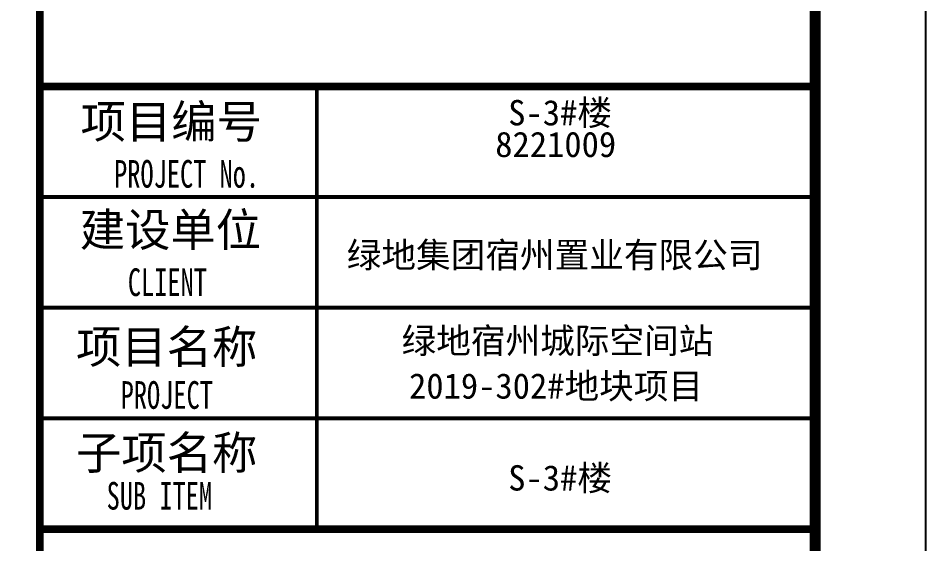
# Model space of a CAD drawing. Extents: x 1188826 to 1909461, y 608442 to 1651179.
# Drawn here: x 1695161 to 1703357, y 1144285 to 1149036 of the extents above; entities that cross this region are included whole.
import ezdxf

# ---------------------------------------------------------------- set-up
doc = ezdxf.new("R2010")
doc.units = 0
doc.header["$LTSCALE"] = 1000
doc.header["$MEASUREMENT"] = 0
doc.layers.add('WALL', color=9, linetype='Continuous', lineweight=40)
doc.layers.add('图签', color=147, linetype='Continuous', lineweight=18)
doc.layers.add('图框', color=140, linetype='Continuous')
doc.layers.add('图签文字', color=147, linetype='Continuous')
doc.styles.add('宋体', font='', dxfattribs={"height": 50})
doc.styles.add('建筑图签-1', font='simhei.ttf', dxfattribs={"width": 0.7})
doc.styles.get('宋体').set_extended_font_data('SimSun')

# ---------------------------------------------------------------- blocks, each defined once
blk = doc.blocks.new('12414151231')
at = {"layer": '图框'}
for points, const_width in [([(-7000, 0), (-7000, 40000)], 70), ([(-7000, 17700.3), (0, 17700.3)], 70), ([(-7000, 17700.3), (0, 17700.3)], 70), ([(-4500, 13700.3), (-4500, 17700.3)], 35), ([(-7000, 16700.3), (0, 16700.3)], 35), ([(-7000, 15700.3), (0, 15700.3)], 35), ([(-7000, 14700.3), (0, 14700.3)], 35), ([(0, 13700.3), (-7000, 13700.3)], 70)]:
    blk.add_lwpolyline(points, dxfattribs=dict(at, const_width=const_width))
at = {"layer": '图签', "color": 2, "style": '宋体'}
for s, height, p in [('S-3#楼', 229.34, (-2771.1, 17348.2)), ('8221009 ', 229.34, (-2888.5, 17062)), ('绿地集团宿州置业有限公司', 229.345, (-4229.4, 16062)), ('绿地宿州城际空间站', 229.34, (-3734.1, 15287.7)), ('2019-302#地块项目', 229.345, (-3666.9, 14878.6)), ('S-3#楼', 229.34, (-2771.1, 14047.8))]:
    blk.add_text(s, height=height, dxfattribs=at).set_placement(p)
at = {"layer": '图签文字', "color": 7, "style": '建筑图签-1'}
for s, p in [('项目编号', (-6632.1, 17232.5)), ('建设单位', (-6639.8, 16255.1)), ('项目名称', (-6673.4, 15197.1)), ('子项名称', (-6673.4, 14240.4))]:
    blk.add_text(s, height=300, dxfattribs=at).set_placement(p)
at = {"layer": '图签文字', "style": '建筑图签-1', "width": 0.7}
for s, p in [('PROJECT No.', (-6330.3, 16785.1, -1799)), ('CLIENT', (-6206.2, 15806)), ('PROJECT', (-6271.1, 14786.8)), ('SUB ITEM', (-6397.6, 13875.7))]:
    blk.add_text(s, height=250, dxfattribs=at).set_placement(p)

msp = doc.modelspace()

# ---------------------------------------------------------------- linework, layer by layer
at = {"layer": '图框'}
msp.add_lwpolyline([(1643957.2, 1129718.7), (1703357.2, 1129718.7), (1703357.2, 1171718.7), (1643957.2, 1171718.7)], close=True, dxfattribs=at)
at = {"layer": '图框', "const_width": 100}
msp.add_lwpolyline([(1646457.2, 1130718.7), (1702357.2, 1130718.7), (1702357.2, 1170718.7), (1646457.2, 1170718.7)], close=True, dxfattribs=at)

# ---------------------------------------------------------------- block references
at = {"layer": 'WALL'}
msp.add_blockref('12414151231', (1702357.2, 1130718.7), dxfattribs=at)

doc.saveas('drawing.dxf')
